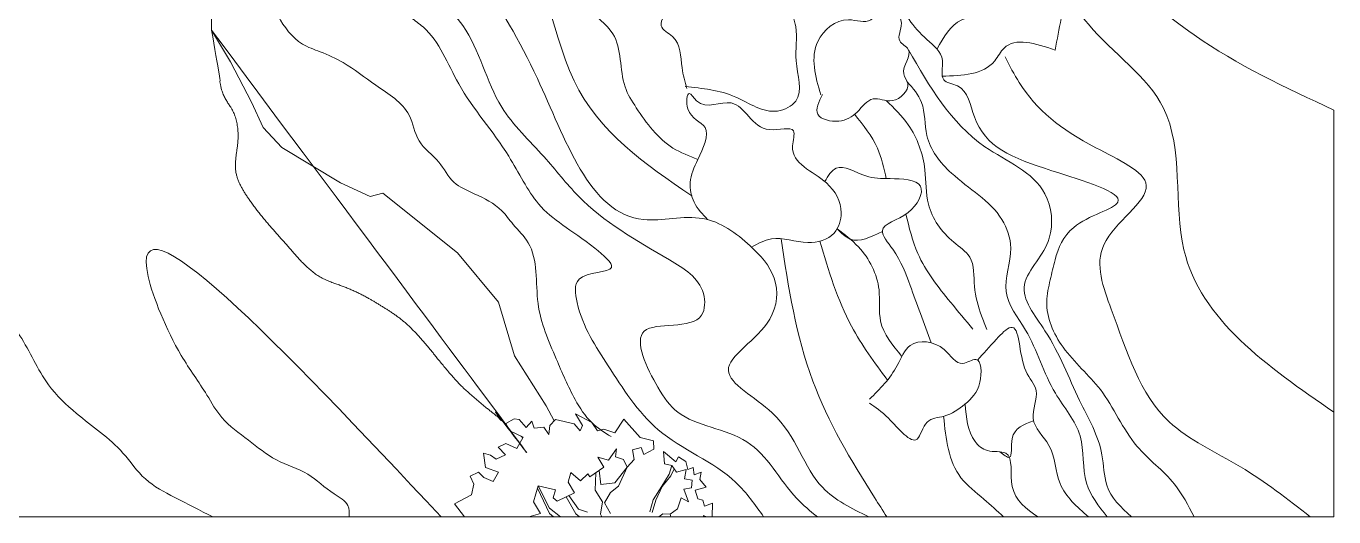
# Model space of a CAD drawing. Header units: millimetres. Extents: x 0 to 105900, y -40 to 70523.
# Drawn here: x 68538 to 105900, y 0 to 14013 of the extents above; entities that cross this region are included whole.
import ezdxf

# ---------------------------------------------------------------- set-up
doc = ezdxf.new("R2010")
doc.units = ezdxf.units.MM
doc.layers.add('ceco.net 442 Smith House site plan', color=9, linetype='Continuous', lineweight=15)

msp = doc.modelspace()

# ---------------------------------------------------------------- linework, layer by layer
at = {"layer": 'ceco.net 442 Smith House site plan'}
for p, q in [((73834.32912147045, 21221.7973356545), (73834.32912147045, 13901.1725769043)), ((73834.32912147045, 13901.1725769043), (74379.71058762074, 12991.27653834224)), ((74379.71058762074, 12991.27653834224), (74976.40870320797, 11844.42796057463)), ((74976.40870320797, 11844.42796057463), (75310.81298553944, 11123.4737380147)), ((75310.81298553944, 11123.4737380147), (75841.21169877052, 10545.31059589982)), ((75841.21169877052, 10545.31059589982), (77517.64992666245, 9540.634200006723)), ((77517.64992666245, 9540.634200006723), (78370.0769289732, 9152.033418387175)), ((78370.0769289732, 9152.033418387175), (78729.98971736431, 9246.813775718212)), ((78729.98971736431, 9246.813775718212), (80866.41007852554, 7537.299208819866)), ((80866.41007852554, 7537.299208819866), (82035.33648884296, 6128.654912829399)), ((82035.33648884296, 6128.654912829399), (82495.19806802273, 4602.773790389299)), ((82495.19806802273, 4602.773790389299), (83390.7195944786, 3173.773329734802)), ((83390.7195944786, 3173.773329734802), (83624.61399495602, 2741.663341462612)), ((82483.84942531586, 2795.239473372698), (82245.35296714306, 2662.765961915255)), ((82245.35296714306, 2662.765961915255), (82353.04212105274, 2453.376075655222)), ((82627.43872392178, 2782.218439131975), (82483.84942531586, 2795.239473372698)), ((82823.80475437641, 2546.690854787827), (82627.43872392178, 2782.218439131975)), ((82985.60055792332, 2731.360422253609), (82823.80475437641, 2546.690854787827)), ((83049.28257369995, 2535.574850380421), (82985.60055792332, 2731.360422253609)), ((83660.63768732548, 2779.289447814226), (83500.72423636913, 2612.262690544128)), ((84193.71003067493, 2658.564086407423), (83660.63768732548, 2779.289447814226)), ((84365.59406292439, 2452.400979936123), (84193.71003067493, 2658.564086407423)), ((84238.00184559822, 2944.370504975319), (84433.8309969902, 2609.36217713356)), ((84695.74301981926, 2694.471658587456), (84238.00184559822, 2944.370504975319)), ((84863.81149661541, 2452.462036788464), (84695.74301981926, 2694.471658587456)), ((85610.87710213661, 2792.730381518602), (85357.707837224, 2398.626161515713)), ((86080.3098192215, 2269.479157924652), (85610.87710213661, 2792.730381518602)), ((82353.04212105274, 2453.376075655222), (82735.45494878292, 2273.92785358429)), ((82735.45494878292, 2273.92785358429), (82552.73486053944, 1955.151050359011)), ((83323.95539474487, 2564.955617547035), (83049.28257369995, 2535.574850380421)), ((83467.84774649143, 2352.565491080284), (83323.95539474487, 2564.955617547035)), ((83500.72423636913, 2612.262690544128), (83467.84774649143, 2352.565491080284)), ((84433.8309969902, 2609.36217713356), (84365.59406292439, 2452.400979936123)), ((85040.58033943176, 2499.769108533859), (84863.81149661541, 2452.462036788464)), ((85357.707837224, 2398.626161515713), (85040.58033943176, 2499.769108533859)), ((86461.07129919529, 2171.613852977753), (86080.3098192215, 2269.479157924652)), ((82238.86202335358, 2092.191376000643), (82021.31386709213, 1994.293494433165)), ((82021.31386709213, 1994.293494433165), (82237.2558902502, 1775.086970597506)), ((82552.73486053944, 1955.151050359011), (82238.86202335358, 2092.191376000643)), ((85178.00576412678, 1617.272790253162), (85406.97206676006, 1940.904001682997)), ((85406.97206676006, 1940.904001682997), (85377.35023725033, 1717.104180812836)), ((85857.87685120106, 1918.111097097397), (86108.37354803085, 1977.111358314753)), ((85905.51657235622, 1642.064357936382), (85857.87685120106, 1918.111097097397)), ((86108.37354803085, 1977.111358314753), (86189.9533727169, 1779.137261241674)), ((86189.9533727169, 1779.137261241674), (86476.0683555603, 1934.719751417637)), ((86476.0683555603, 1934.719751417637), (86461.07129919529, 2171.613852977753)), ((81606.30358684063, 1814.207031726837), (81660.19478619099, 1410.636819928885)), ((81800.73923361301, 1760.099850922823), (81606.30358684063, 1814.207031726837)), ((81962.30121052265, 1645.919580340385), (81800.73923361301, 1760.099850922823)), ((82237.2558902502, 1775.086970597506), (81962.30121052265, 1645.919580340385)), ((84869.03893184662, 1708.627578854561), (85178.00576412678, 1617.272790253162)), ((85042.57431042194, 1420.881554186344), (84869.03893184662, 1708.627578854561)), ((85377.35023725033, 1717.104180812836), (85606.36175429821, 1642.048069596291)), ((85606.36175429821, 1642.048069596291), (85712.6785980463, 1414.403615236282)), ((85712.6785980463, 1414.403615236282), (85905.51657235622, 1642.064357936382)), ((86773.64105856419, 1518.100027233362), (86750.76519322395, 1864.568910479546)), ((86750.76519322395, 1864.568910479546), (87095.62652862072, 1570.334755927324)), ((86986.02536702156, 1462.365218251944), (86773.64105856419, 1518.100027233362)), ((87095.62652862072, 1570.334755927324), (87172.58502626419, 1717.456929802895)), ((87172.58502626419, 1717.456929802895), (87386.62068128586, 1580.139202624559)), ((87386.62068128586, 1580.139202624559), (87447.30305933952, 1348.150372415781)), ((81457.28977787495, 1274.653032273054), (81220.42064964771, 1160.128210753202)), ((81220.42064964771, 1160.128210753202), (81326.78834712505, 933.0446519851685)), ((81616.15799057484, 1124.524520784616), (81457.28977787495, 1274.653032273054)), ((81877.5062969923, 1010.060754835606), (81616.15799057484, 1124.524520784616)), ((81660.19478619099, 1410.636819928885), (82037.9566283226, 1276.568256735802)), ((82037.9566283226, 1276.568256735802), (81877.5062969923, 1010.060754835606)), ((84024.11456167698, 987.5982151031494), (84104.04868042469, 1270.455255478621)), ((84104.04868042469, 1270.455255478621), (84372.20936095715, 1028.41715452075)), ((84372.20936095715, 1028.41715452075), (84589.7843555212, 1226.407538622618)), ((84589.7843555212, 1226.407538622618), (84645.28168809414, 1139.941734582186)), ((84645.28168809414, 1139.941734582186), (85042.57431042194, 1420.881554186344)), ((84813.2117704153, 1258.691100895405), (84792.42588114738, 763.824875831604)), ((84960.75502026081, 920.7575949430466), (84906.56081306934, 1324.701546102762)), ((85712.6785980463, 1414.403615236282), (85354.84101569653, 966.7368218898773)), ((85464.43935704231, 875.082249969244), (85712.6785980463, 1414.403615236282)), ((86696.7009357214, 872.1980247497559), (86909.34590768814, 1215.40555536747)), ((86959.9372342825, 1174.625289618969), (86705.11662268639, 862.1039855778217)), ((86909.34590768814, 1215.40555536747), (86986.02536702156, 1462.365218251944)), ((87055.03412365913, 1369.595966517925), (86959.9372342825, 1174.625289618969)), ((87123.38438403606, 1277.711938887835), (86986.02536702156, 1462.365218251944)), ((87393.151196599, 1352.778244644403), (87123.38438403606, 1277.711938887835)), ((87350.7417320013, 1084.614634126425), (87393.151196599, 1352.778244644403)), ((87447.30305933952, 1348.150372415781), (87597.40167689323, 1406.924097895622)), ((87597.40167689323, 1406.924097895622), (87623.81406033039, 1196.139215230942)), ((87623.81406033039, 1196.139215230942), (87821.531203866, 1278.021918237209)), ((87821.531203866, 1278.021918237209), (87784.00372934341, 1063.704376250505)), ((81326.78834712505, 933.0446519851685), (81263.17556035519, 630.6112934350967)), ((83030.41584849358, 425.1129104495049), (83162.82646775246, 884.4566037654877)), ((83144.16307115555, 819.7116988301277), (83489.75751531124, 93.07025018334389)), ((83494.66634392738, 247.0088213086128), (83162.82646775246, 884.4566037654877)), ((83162.82646775246, 884.4566037654877), (83659.69561004639, 766.7314841151237)), ((83659.69561004639, 766.7314841151237), (83594.17645514011, 546.1869221627712)), ((84205.81060564518, 690.06403195858), (84024.11456167698, 987.5982151031494)), ((84792.42588114738, 763.824875831604), (85006.76459145546, 427.1380562782288)), ((85354.84101569653, 966.7368218898773), (84960.75502026081, 920.7575949430466)), ((85230.54302930832, 696.668182849884), (85464.43935704231, 875.082249969244)), ((86453.31966722012, 486.2543351650238), (86696.7009357214, 872.1980247497559)), ((86705.11662268639, 862.1039855778217), (86525.42019152641, 479.9988346993923)), ((87332.8142658472, 787.0865482091904), (87545.22541129589, 831.4442406892776)), ((87463.68797981739, 431.1069045066833), (87332.8142658472, 787.0865482091904)), ((87564.80422532558, 1047.389411866665), (87350.7417320013, 1084.614634126425)), ((87545.22541129589, 831.4442406892776), (87564.80422532558, 1047.389411866665)), ((87963.79340660572, 848.0589908361435), (87656.7569591999, 757.9933746159077)), ((87656.7569591999, 757.9933746159077), (87725.29412698746, 515.9613687098026)), ((87784.00372934341, 1063.704376250505), (87963.79340660572, 848.0589908361435)), ((81263.17556035519, 630.6112934350967), (80777.46108174324, 375.5032924413681)), ((80777.46108174324, 375.5032924413681), (81060.75855147839, 0)), ((83236.28801774979, 97.95923209190369), (83030.41584849358, 425.1129104495049)), ((83594.17645514011, 546.1869221627712), (83711.93546295166, 444.744190454483)), ((83711.93546295166, 444.744190454483), (84205.81060564518, 690.06403195858)), ((83970.10738766193, 572.9844878315926), (84241.7503232956, 88.49734103679657)), ((84317.08149135113, 217.6708250641823), (84039.36655056477, 607.3872055411339)), ((85006.76459145546, 427.1380562782288), (84948.05780947208, 79.01915830373764)), ((85058.98324763775, 404.3064780831337), (85230.54302930832, 696.668182849884)), ((85230.89129686356, 98.61176577210426), (85058.98324763775, 404.3064780831337)), ((86358.71556186676, 141.390695899725), (86453.31966722012, 486.2543351650238)), ((86525.42019152641, 479.9988346993923), (86420.72221553326, 126.7196491062641)), ((87146.58167743683, 233.0941349565983), (87255.87978494167, 540.4327660799026)), ((87255.87978494167, 540.4327660799026), (87463.68797981739, 431.1069045066833)), ((87725.29412698746, 515.9613687098026), (87875.4167612791, 475.2034860253334)), ((87875.4167612791, 475.2034860253334), (87914.87180054188, 308.476513504982)), ((87914.87180054188, 308.476513504982), (88148.74128973484, 386.798075646162)), ((88148.74128973484, 386.798075646162), (88136.46234738827, 0)), ((82902.62234032154, 0), (83236.28801774979, 97.95923209190369)), ((83489.75751531124, 93.07025018334389), (83607.93740689754, 0)), ((83800.88651001453, 0), (83494.66634392738, 247.0088213086128)), ((84241.7503232956, 88.49734103679657), (84345.99744999409, 0)), ((84571.89646089077, 130.9439087212086), (84317.08149135113, 217.6708250641823)), ((84948.05780947208, 79.01915830373764), (84982.89219748974, 0)), ((86724.78304100037, 81.0504001379013), (86618.51507627964, 0)), ((86942.35521423817, 79.41667592525482), (86724.78304100037, 81.0504001379013)), ((86942.35521423817, 79.41667592525482), (87146.58167743683, 233.0941349565983)), ((86954.3791128397, 0), (86942.35521423817, 79.41667592525482)), ((87890.41099846363, 38.6852735877037), (87886.95888888836, 0)), ((87974.15341126919, 0), (87890.41099846363, 38.6852735877037))]:
    msp.add_line(p, q, dxfattribs=at)
at = {"layer": 'ceco.net 442 Smith House site plan', "ltscale": 30}
for p in [(105899.8682354689, 11616.30295529962), (0, 0)]:
    msp.add_line(p, (105899.8682354689, 0), dxfattribs=at)
at = {"layer": 'ceco.net 442 Smith House site plan'}
for points in [[(101906.9072543383, 0), (101344.4752739668, 935.3062827289104), (100273.4622153044, 2019.050255984068), (99228.67225015163, 3634.001738488674), (98162.10658204556, 4845.322752296925), (97696.54227936268, 6149.820912897587), (97798.11942124367, 6768.187768429518), (97933.5564841032, 7335.729229420424), (98466.8388813734, 8267.515510976315), (99728.09560012817, 8987.53150972724), (97840.44344890118, 9885.433097600937), (95630.05890357494, 11426.83112511039), (95145.45863711834, 12307.33211562037), (94754.2697788477, 12483.97069221735), (94716.50583350658, 13031.92796558142), (94272.7844992876, 13636.57041740417), (93533.75416231155, 14858.18391102552), (93640.83310472965, 15810.67201879621), (93545.65143430233, 16405.97667458653), (93978.31850016117, 17106.80352729559), (94713.01763284206, 18442.1972334981), (94563.0782854557, 20242.72938638926), (92958.73565626144, 21593.12808957696), (91160.68387901783, 22664.58133077621), (90828.34648442268, 23428.45682385564), (91565.71964216232, 24691.18921065331), (91306.0806157589, 24987.38482263684), (89567.11509943008, 24808.98074147105), (87642.36030209064, 25999.93571454287), (87975.28212106228, 28449.18873235583), (87731.2329851389, 30365.38577535748), (86352.8467978239, 33253.50861912966), (86113.88657283783, 34625.16338026524)], [(79620.17754805088, 22194.31504222751), (80538.38729035854, 20961.89769166708), (81964.80634343624, 18817.56082928181), (82468.5905996561, 18034.24270525575), (83140.22257196903, 16894.86370584369), (84182.85217630863, 15665.86951816082), (84603.35203421116, 14559.91762262583), (85299.60757696629, 13795.74420240521), (85649.98175656796, 12280.88144871593), (85971.22819268703, 11679.90465378761), (87017.85878884792, 10533.64370045066), (87727.5901607275, 10209.99269688129)], [(87553.11701905727, 9168.969871044159), (84191.01926600933, 12456.28156769276), (81987.19529891014, 16699.96334558725), (81409.05657327175, 16893.66305965185)], [(74180.70143592358, 16790.15463620424), (74719.93552684784, 16293.31739261746), (75238.24041259289, 15384.21143722534), (75734.72679007053, 14305.96841838956), (76431.92143023014, 13502.57230466604), (76938.97199821472, 13280.58196634054), (77593.91249716282, 12974.02309623361), (78528.23752784729, 12327.29389935732), (79478.95701527596, 11471.0428647995), (79764.17356026173, 10741.64462798834), (80328.36230790615, 10127.58207988739), (80761.46791040897, 9556.748605519533), (81342.46344387531, 9229.046779513359), (82124.16636621952, 8742.781836926937), (82451.63617885113, 8351.654435068369), (82879.94408595562, 7829.103274911642), (83165.15975725651, 6095.459895968437), (83682.77451574802, 4509.810624480247), (84226.06376004219, 3346.702792674303), (84695.74301970005, 2694.471658587456), (85253.1052211523, 2290.903075039387)], [(94568.2983019352, 13369.90156683326), (95269.27078902721, 14194.03337934613), (95845.45552289486, 14463.10938513279), (95941.48631203175, 16231.32219660282), (97189.88569557667, 15770.04857361317), (98032.9946411848, 15442.53015244007)], [(92611.01890385151, 0), (91295.38626205921, 833.3328762054443), (89855.44158565998, 2968.855372726917), (88601.96496117115, 4181.749969005585), (89782.92666900158, 5643.443414539099), (89907.23783004284, 6814.870164245367), (89223.52338683605, 7737.499710559845), (87870.69724690914, 8518.684609979391), (86177.90299975872, 8487.67384392023), (83144.17639040947, 12520.82972002029), (81517.60891628265, 15405.01553478837)], [(105899.8682354689, 11616.30295529962), (101907.2383406162, 13761.47763505578), (99643.71549761295, 15593.90602248907)], [(87367.20651304722, 12285.90506109595), (88810.45157086849, 11989.31440752745), (90008.86039793491, 11589.5635766387), (90524.30431258678, 11873.25776779652), (90537.19047605991, 13020.93099489808), (90524.30431258678, 14000.96667057276), (90279.46895551682, 14516.77414128184), (89428.98479259014, 14723.09778794646), (88887.76855123043, 14774.67869961262), (88565.61534011364, 14478.08804601431), (88011.51206171513, 14349.13658979535), (87380.09267652035, 14581.24986934662), (86748.67329132557, 14284.66086176038), (86684.24247443676, 14026.7563034296), (87006.39568555355, 13717.27247941494), (87277.00336945057, 12827.50381064415), (87418.75116670132, 12234.3241494596)], [(91239.5776695013, 12049.27020126581), (91158.38025128841, 13576.85823264718), (92035.3120174408, 14194.39385485649), (92668.6524027586, 14194.39385485649), (93090.87845277786, 14616.91718834639), (93545.58416879177, 14096.88771045208), (93496.86554324627, 13593.10925668478), (93740.4577974081, 13349.34554183483), (93610.54175388813, 12650.55479940772), (93724.21796452999, 12374.28903636336), (93285.7520813942, 11886.76160669327), (92733.60998785496, 11935.51467880607), (92278.90427184105, 11561.74277156591), (91759.24097061157, 11301.72803261876), (91158.38025128841, 11496.73867529631), (91288.2962950468, 12065.52122533321)], [(98262.47905862331, 14919.88282585144), (98111.78144478798, 14232.47257363796), (97938.92637395859, 13329.14739370346)], [(105899.8682354689, 2989.502880692482), (101618.235704422, 7625.044533461332), (101033.1063952446, 11675.04235002398), (98887.63138830662, 14066.00533294678), (98262.47905862331, 14919.88282585144)], [(97938.92637395859, 13329.14739370346), (96479.25890517235, 13386.80700808764), (96210.3721717596, 13021.63219374418), (94701.97967851162, 12582.92286270857)], [(105226.8655074835, 0), (103229.4263191223, 1429.442429304123), (101193.5741163492, 2717.161197692156), (99541.84506952763, 5926.851200580597), (99330.57698404789, 7771.942400604486), (100540.5651004314, 9463.275177598), (99100.10326528549, 10539.57755452394), (96910.60249876976, 12403.88752871752), (96507.2728356123, 13134.23551145196)], [(99425.92725527287, 0), (98834.82790732384, 960.9082708060741), (98650.71502447128, 2308.790229707956), (97943.33358001709, 3530.611120223999), (97090.59995126724, 5334.25093370676), (96533.96329391003, 6433.979277968407), (96669.62574005127, 7675.19341930747), (96417.68119716644, 8489.739582300186), (94973.8482208252, 9818.226644396782), (94272.8788459301, 10886.93105450273), (94117.83692395687, 11837.2349113524), (93709.06090736389, 12425.37909898162)], [(89260.88751804829, 7702.772091299295), (89828.80266857147, 7937.588283866644), (90872.57840836048, 7834.426460564137), (91619.97326409817, 8105.225835323334), (91826.15100467205, 8685.509034097195), (91400.90936017036, 9536.593253582716), (90434.45060050488, 10593.99947378039), (90460.22292733192, 11019.54158353806), (89777.25888860226, 11058.22603279352), (88681.93849515915, 11819.04324540496), (87689.70828211308, 11883.51897352934), (87483.5305416584, 12089.84262016416), (87444.87205159664, 11651.40569394827), (87934.54451310635, 11122.70340684056), (87727.5901607275, 10209.99269688129), (87509.30199491978, 9549.488070040941), (87625.27746522427, 8982.099687725306), (88008.20675444603, 8488.49200591445)], [(93110.52241241932, 11888.48611700535), (93739.19722306728, 11198.78348213434), (94215.9267385006, 9906.088835537434), (94315.88688576221, 8928.87276929617), (95038.67040109634, 7843.932149231434), (95495.62820374966, 7418.230376809835), (95634.0328143835, 6579.517543584108), (95833.95223510265, 5740.804710298777), (95987.73620355129, 5348.380255132914)], [(92205.5115827322, 11495.27148985863), (92860.51480484009, 10527.82342079282), (93110.5408385992, 9660.122239351273)], [(94396.54565370083, 4968.505262106657), (93792.57726609707, 6610.865741014481), (93298.1420519352, 7640.01661029458), (93001.47987520695, 8174.384452432394), (93733.24465596676, 8688.959064126015), (94089.23856925964, 9441.031043171883), (93219.03161406517, 9658.736826121807), (92526.82248902321, 9737.901517897844), (91676.3924883604, 9955.607300847769), (91356.08240067959, 9574.880985081196)], [(93673.22976577282, 8645.386312186718), (94014.29248225689, 7516.526604324579), (94949.78723526001, 6127.897749841213), (95589.04175031185, 5363.372084140778)], [(91707.82027876377, 8226.029973059893), (92316.64725100994, 7710.575979143381), (92904.71877419949, 6478.678235679865), (92951.76449608803, 5584.178943663836), (93557.55281174183, 4582.011005282402)], [(93001.03451859951, 8152.99954199791), (92081.02975487709, 7933.275785773993), (91707.82027876377, 8226.029973059893)], [(91213.90494656563, 7874.183267086744), (92121.49669790268, 5442.419909417629), (93146.72332775593, 3905.367482662201)], [(62053.01560723782, 7689.01150405407), (63609.15192306042, 7626.295498549938), (64932.24929714203, 7743.122469425201), (66138.60332489014, 7684.708984017372), (67189.29868376255, 7645.766111701727), (67383.87180149555, 7626.295498549938), (67831.38970983028, 6127.025366187096), (68356.73738920689, 5172.94557005167), (69173.94518172741, 3771.030149489641), (69979.82877027988, 2951.180552899837), (71302.92701792717, 1821.860300391912), (71945.01804375648, 1081.960540860891), (72781.68306076527, 556.2424638867378), (73871.29286849499, 0)], [(98889.2824524641, 0), (98078.46576356888, 948.5862646996975), (97756.93541431427, 2039.763604134321), (97309.58872747421, 2809.182847768068), (97393.46628582478, 3606.580913037062), (97099.8948315382, 4166.158993661404), (96666.52715551853, 5411.219852626324), (96261.11924779415, 5075.47399187088), (95721.68050408363, 4476.172428876162)], [(92632.89506828785, 3358.759791731834), (93427.89560997486, 4324.797826468945), (93797.00281703472, 4893.055300354958), (94762.36086726189, 4779.40347635746), (95301.8255828619, 4381.622915446758), (95670.93279004097, 4495.274739444256), (95784.50417113304, 3841.778809070587), (95358.6108366251, 3216.694600224495), (94762.36086726189, 2875.740774273872), (94279.68227899075, 2705.262215316296), (93995.75338923931, 2222.243197917938), (93172.35978400707, 2818.914039313793), (92632.89506828785, 3245.107967674732)], [(95364.10086810589, 3221.24142998457), (95648.37173950672, 2152.187507152557), (96000.71321904659, 1892.383457064629), (96526.13515269756, 1818.153493344784), (96710.86390888691, 867.0134651660919), (97443.143227458, 0)], [(97321.29896104336, 2745.326582074165), (96708.46593463421, 2235.615356266499), (96628.0520427227, 1699.491762191057), (96352.34579098225, 1857.862959057093)]]:
    msp.add_spline(points, degree=3, dxfattribs=at)
for points, knots in [([(80432.88688099384, 14687.63535925746), (80637.90330171585, 14475.94090282917), (81446.14813756943, 13641.3689661026), (81803.66400253773, 11769.56408450007), (83289.85672831535, 10409.80989184976), (84619.19146442413, 8655.940972864628), (86336.83101606369, 7689.196581304073), (87956.58890259266, 6720.187698751688), (87926.55813717842, 5232.69194829464), (85509.865188241, 5832.200601458549), (86470.80839240551, 3824.221014857292), (87318.3363699913, 2607.801049232483), (89386.98453485966, 2466.487734138966), (90182.90550112724, 796.2206477224827), (90936.891923666, 163.8010367453098), (91145.18985164165, 0)], [0, 0, 0, 0, 9.723143900011396, 38.33195811637564, 59.00382783222841, 75.46652660229078, 110.7513004086156, 125.8788235916791, 132.7284079965741, 151.5776609494126, 169.8581261883957, 179.9002983742003, 203.6730033129896, 227.5960789648978, 236.3977741824327, 236.3977741824327, 236.3977741824327, 236.3977741824327]), ([(89609.37360846996, 0), (89364.50002753735, 347.6757786273956), (88597.5562351942, 1436.595943242311), (86500.48518145084, 2189.09916639328), (85209.81657636166, 4276.793684214354), (84336.71155560017, 5553.702604651451), (84129.38984417915, 7035.115574121475), (85668.58510363102, 6927.824621915817), (84269.10789036751, 8138.611013025045), (83176.29708254337, 8647.184059470892), (82229.12642014027, 10647.91599163413), (80882.25896418095, 12086.47333964705), (80299.94371366501, 13720.2495765388), (79604.16027331352, 14200.62549576163), (79447.9291100502, 14325.88167828321), (79406.51474630833, 14360.2796741128)], [0, 0, 0, 0, 13.965051832226, 43.73852731297546, 69.47953290238978, 91.81030506978517, 99.15019907888171, 110.0507379866258, 118.0485437744997, 140.8044173732565, 158.5416513120654, 186.4716499731548, 207.6855159711245, 212.5397509958309, 214.3268606620433, 214.3268606620433, 214.3268606620433, 214.3268606620433]), ([(82245.35296714306, 2662.765961915255), (81788.7723941803, 3037.78685104847), (80959.76294839382, 3652.536893486977), (80099.30409789085, 4780.533592730761), (79419.26608097553, 5551.815826296806), (78575.75451815128, 6101.540681660175), (77833.99944293499, 6528.862414926291), (76778.04303848743, 6830.966821074486), (75911.75262415409, 7870.21231341362), (75006.62983894348, 8825.637920320034), (74411.00104689598, 9890.287436306477), (74658.6257623434, 10776.07891920209), (74497.57284367085, 11705.9949965477), (74068.09839439392, 12027.88844022155), (74050.20362567902, 12761.09029340744), (73834.32912147045, 13901.1725769043)], [16.15817950376145, 16.15817950376145, 16.15817950376145, 16.15817950393892, 35.761065662364, 50.18140148943675, 63.22994826101285, 69.61840814988648, 83.55557199503998, 91.66112868886052, 105.4041888731319, 126.8606346329464, 135.8263117560763, 145.6059489725197, 155.0211192181009, 165.8926278614297, 167.8981381332098, 167.8981381332098, 167.8981381332098, 167.8981381332098]), ([(93748.19695734978, 13334.25066155195), (94344.58657693863, 12294.39700204134), (95310.19514155388, 10610.78017377853), (97757.25108146667, 9694.446796238422), (97925.00513589382, 8062.756810605526), (97421.08338034153, 7299.692434221506), (96790.56863415241, 6425.900698900223), (97941.12768959999, 5065.613523483276), (98486.9986667633, 3484.533409327269), (99331.2316082716, 2066.20795416832), (99321.94302988052, 761.990275979042), (99809.80471932888, 267.3941296637058), (100120.6235737801, 0)], [0, 0, 0, 0, 39.04165158755584, 63.21195392575471, 77.36692348090305, 85.8534355515251, 93.9731767025081, 109.9833901235655, 134.643829224921, 153.2866146026873, 162.9918646916142, 175.8618975951172, 175.8618975951172, 175.8618975951172, 175.8618975951172]), ([(80396.1967331171, 0), (75825.72688245773, 4871.883547723293), (70443.46928489208, 10534.56415098906), (72743.78113210201, 4830.448551654816), (73614.4776185751, 3661.165046274662), (74128.32648277283, 2731.578937292099), (74897.98103046417, 2208.345639050007), (75649.44998157024, 1564.921883702278), (76624.73943853378, 1293.482489645481), (77175.10402095318, 715.8417684137821), (77774.04980313778, 411.6245734393597), (77770.59466123581, 115.1911612451077), (77769.25202643871, 0)], [101.9024886024401, 101.9024886024401, 101.9024886024401, 101.9024886024401, 3231.249704098265, 3919.366380244116, 4299.846729062817, 4517.259747207127, 4797.259854613956, 5072.482422116011, 5349.577040652416, 5615.93054629314, 5759.792957563236, 5851.226815359984, 5851.226815359984, 5851.226815359984, 5851.226815359984]), ([(90105.08203697205, 7942.513236314058), (90318.09379708767, 6557.477722942829), (90723.97532737255, 3918.373038351536), (92216.03644645214, 1423.092138856649), (93011.82621252537, 182.2948516607285), (93129.25493252277, 0)], [0, 0, 0, 0, 46.15719401164759, 87.9498509372404, 95.16621222716567, 95.16621222716567, 95.16621222716567, 95.16621222716567]), ([(94748.70364916325, 2872.154126793146), (94817.45052170753, 2227.255095094442), (94919.98134768009, 1265.436350911856), (95875.68089282513, 542.8911436200142), (96280.99433135986, 171.4605896472931), (96461.1541916132, 0)], [0, 0, 0, 0, 20.24465677652772, 30.19339369599631, 38.49288408254088, 38.49288408254088, 38.49288408254088, 38.49288408254088])]:
    msp.add_open_spline(points, degree=3, knots=knots, dxfattribs=at)
msp.add_open_spline([(82725.28922688961, 2256.192549496889), (82706.44918549061, 2272.567432820797), (82687.58765101433, 2288.921065986156), (82668.70268237591, 2305.25152951479)], degree=3, dxfattribs=at)

doc.saveas('drawing.dxf')
